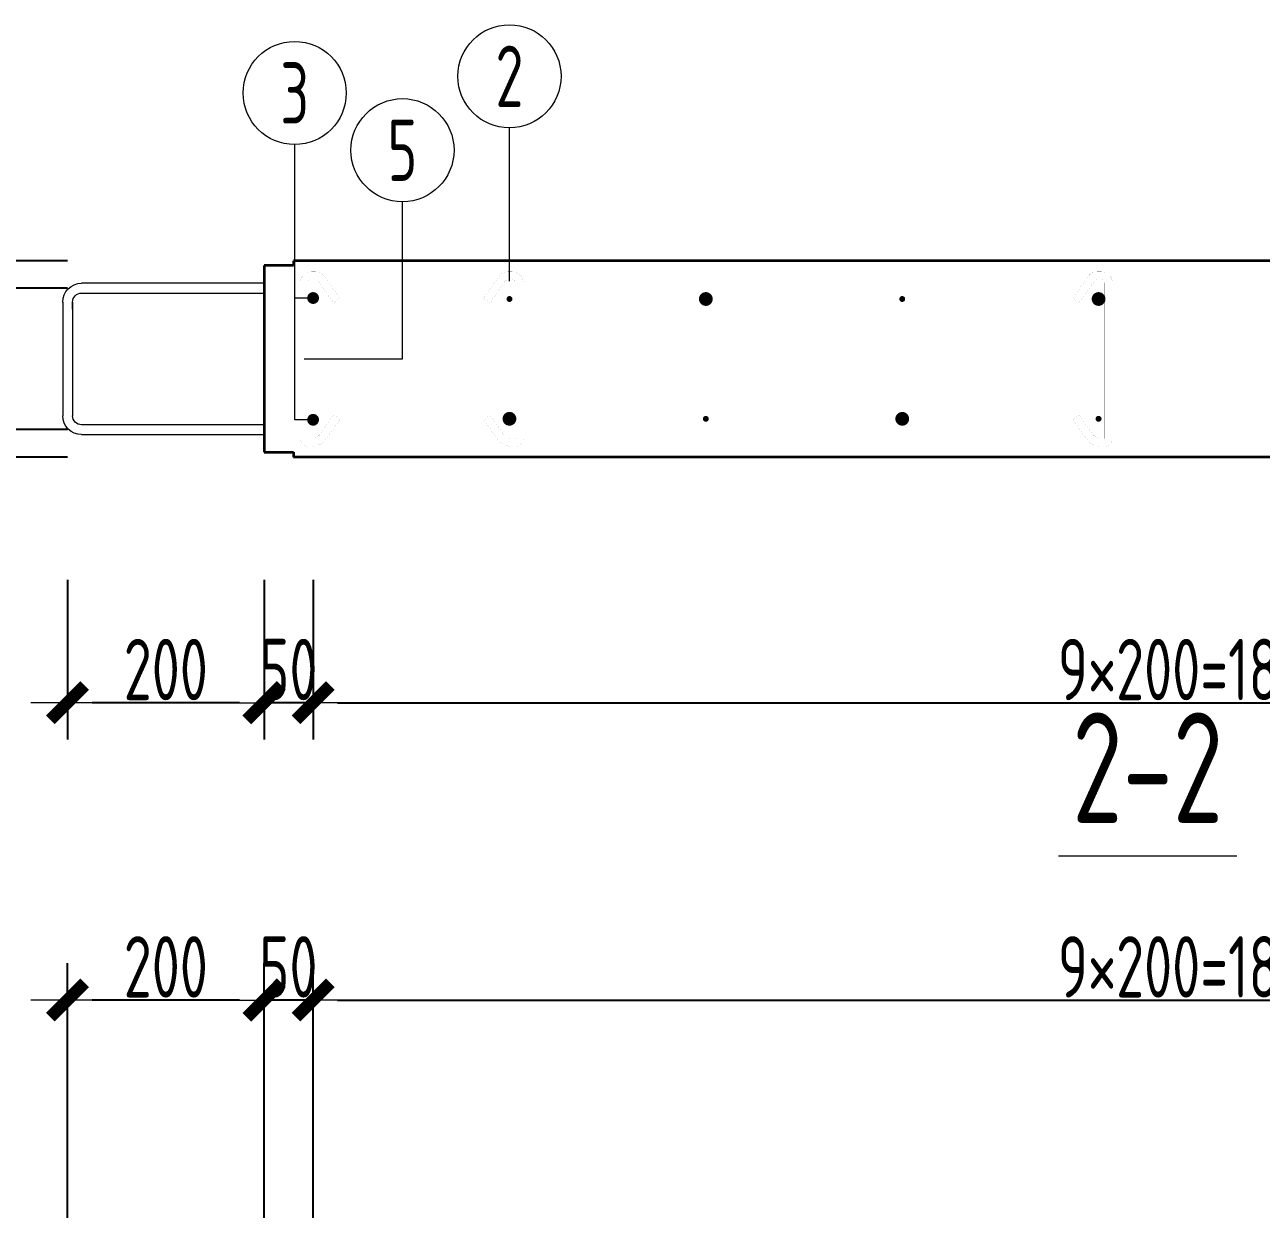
# Model space of a CAD drawing. Extents: x -85320 to 1679916, y -1321939 to 627.
# Drawn here: x 1211594 to 1216631, y -1155770 to -1150848 of the extents above; entities that cross this region are included whole.
import ezdxf
from ezdxf.enums import TextEntityAlignment as Align

# ---------------------------------------------------------------- set-up
doc = ezdxf.new("R2010")
doc.units = 0
doc.header["$LTSCALE"] = 1000
for name, color, linetype, lineweight in [('直线', 7, 'Continuous', 18), ('预制墙图名', 7, 'Continuous', 18), ('预制墙墙身水平筋', 130, 'Continuous', 18), ('预制墙墙身纵向受力筋', 1, 'Continuous', 18), ('预制墙墙身纵向非受力筋', 94, 'Continuous', 18), ('预制墙墙身附加筋', 94, 'Continuous', 18), ('预制墙拉筋', 130, 'Continuous', 18), ('预制墙详图标注', 3, 'Continuous', 18), ('预制墙详图轮廓', 3, 'Continuous', 35)]:
    doc.layers.add(name, color=color, linetype=linetype, lineweight=lineweight)
doc.styles.add('样式 1', font='yjkeng.shx', dxfattribs={"width": 0.7, "bigfont": 'yjkchn.shx'})
doc.styles.add('样式 2', font='yjkeng.shx', dxfattribs={"width": 0.7, "bigfont": 'yjkchn.shx'})
doc.dimstyles.new('盈建科结构', dxfattribs={"dimscale": 100, "dimtxt": 2.5, "dimasz": 1, "dimexe": 1.5, "dimexo": 0.625, "dimgap": 0.1, "dimtad": 1, "dimdec": 0, "dimrnd": 1, "dimzin": 0, "dimdsep": 46, "dimtxsty": '样式 1', "dimblk": '_yjkbk', "dimblk1": 'ARCHTICK', "dimblk2": 'ARCHTICK', "dimcen": 0.09, "dimadec": 0, "dimazin": 0, "dimtfac": 1, "dimtdec": 4, "dimtix": 1, "dimtmove": 2, "dimatfit": 3, "dimfxl": 1, "dimtolj": 1, "dimtzin": 0, "dimarcsym": 0})

# ---------------------------------------------------------------- blocks, each defined once
blk = doc.blocks.new('_yjkbk')
blk.add_line((-1, 0), (1.5, 0))
blk.add_lwpolyline([(-0.7, -0.7, 0.5, 0.5, 0), (0.7, 0.7, 0.5, 0.5, 0)], format="xyseb")
blk = doc.blocks.new('*D4644')
at = {"layer": 'Defpoints', "color": 0, "transparency": 16777216}
for p in [(1219968.7, -1154820.4), (1212768.7, -1155770.4), (1219968.7, -1155770.4)]:
    blk.add_point(p, dxfattribs=at)
at = {"layer": '预制墙详图标注', "color": 0, "lineweight": -2, "transparency": 16777216}
for p, q in [((1212768.7, -1155707.9), (1212768.7, -1154670.4)), ((1219968.7, -1155707.9), (1219968.7, -1154670.4)), ((1212868.7, -1154820.4), (1219868.7, -1154820.4))]:
    blk.add_line(p, q, dxfattribs=at)
at = {"layer": '预制墙详图标注', "color": 0, "lineweight": -2, "transparency": 16777216, "xscale": 100, "yscale": 100, "zscale": 100, "rotation": 180}
blk.add_blockref('_yjkbk', (1212768.7, -1154820.4), dxfattribs=at)
at = {"layer": '预制墙详图标注', "color": 0, "lineweight": -2, "transparency": 16777216, "xscale": 100, "yscale": 100, "zscale": 100}
blk.add_blockref('_yjkbk', (1219968.7, -1154820.4), dxfattribs=at)
at = {"layer": '预制墙详图标注', "color": 0, "transparency": 16777216, "insert": (1216368.7, -1154810.4), "char_height": 250, "attachment_point": 8, "style": '样式 1'}
blk.add_mtext('\\A1;9×200=1800', dxfattribs=at)
blk = doc.blocks.new('_ArchTick')
at = {"color": 0, "linetype": 'ByBlock', "const_width": 0.4}
blk.add_lwpolyline([(-0.5, -0.5), (0.5, 0.5)], dxfattribs=at)
blk = doc.blocks.new('*D4645')
at = {"layer": 'Defpoints', "color": 0, "transparency": 16777216}
for p in [(1212568.7, -1154820.4), (1212568.7, -1155770.4), (1212768.7, -1155770.4)]:
    blk.add_point(p, dxfattribs=at)
at = {"layer": '预制墙详图标注', "color": 0, "lineweight": -2, "transparency": 16777216}
for p, q in [((1212568.7, -1155707.9), (1212568.7, -1154670.4)), ((1212768.7, -1155707.9), (1212768.7, -1154670.4)), ((1212468.7, -1154820.4), (1212368.7, -1154820.4)), ((1212768.7, -1154820.4), (1212568.7, -1154820.4)), ((1212868.7, -1154820.4), (1212968.7, -1154820.4))]:
    blk.add_line(p, q, dxfattribs=at)
at = {"layer": '预制墙详图标注', "color": 0, "lineweight": -2, "transparency": 16777216, "xscale": 100, "yscale": 100, "zscale": 100}
blk.add_blockref('_yjkbk', (1212568.7, -1154820.4), dxfattribs=at)
at = {"layer": '预制墙详图标注', "color": 0, "lineweight": -2, "transparency": 16777216, "xscale": 100, "yscale": 100, "zscale": 100, "rotation": 180}
blk.add_blockref('_yjkbk', (1212768.7, -1154820.4), dxfattribs=at)
at = {"layer": '预制墙详图标注', "color": 0, "transparency": 16777216, "insert": (1212668.7, -1154810.4), "char_height": 250, "attachment_point": 8, "style": '样式 1'}
blk.add_mtext('\\A1;50', dxfattribs=at)
blk = doc.blocks.new('*D4646')
at = {"layer": 'Defpoints', "color": 0, "transparency": 16777216}
for p in [(1211768.7, -1154820.4), (1211768.7, -1155770.4), (1212568.7, -1155770.4)]:
    blk.add_point(p, dxfattribs=at)
at = {"layer": '预制墙详图标注', "color": 0, "lineweight": -2, "transparency": 16777216}
for p, q in [((1211768.7, -1155707.9), (1211768.7, -1154670.4)), ((1212568.7, -1155707.9), (1212568.7, -1154670.4)), ((1212468.7, -1154820.4), (1211868.7, -1154820.4))]:
    blk.add_line(p, q, dxfattribs=at)
at = {"layer": '预制墙详图标注', "color": 0, "lineweight": -2, "transparency": 16777216, "xscale": 100, "yscale": 100, "zscale": 100, "rotation": 180}
blk.add_blockref('_yjkbk', (1211768.7, -1154820.4), dxfattribs=at)
at = {"layer": '预制墙详图标注', "color": 0, "lineweight": -2, "transparency": 16777216, "xscale": 100, "yscale": 100, "zscale": 100}
blk.add_blockref('_yjkbk', (1212568.7, -1154820.4), dxfattribs=at)
at = {"layer": '预制墙详图标注', "color": 0, "transparency": 16777216, "insert": (1212168.7, -1154810.4), "char_height": 250, "attachment_point": 8, "style": '样式 1'}
blk.add_mtext('\\A1;200', dxfattribs=at)
blk = doc.blocks.new('*D4657')
at = {"layer": 'Defpoints', "color": 0, "transparency": 16777216}
for p in [(1212768.7, -1153109.4), (1219968.7, -1153109.4), (1219968.7, -1153609.4)]:
    blk.add_point(p, dxfattribs=at)
at = {"layer": '预制墙详图标注', "color": 0, "lineweight": -2, "transparency": 16777216}
for p, q in [((1212768.7, -1153171.9), (1212768.7, -1153759.4)), ((1219968.7, -1153171.9), (1219968.7, -1153759.4)), ((1212868.7, -1153609.4), (1219868.7, -1153609.4))]:
    blk.add_line(p, q, dxfattribs=at)
at = {"layer": '预制墙详图标注', "color": 0, "lineweight": -2, "transparency": 16777216, "xscale": 100, "yscale": 100, "zscale": 100, "rotation": 180}
blk.add_blockref('_yjkbk', (1212768.7, -1153609.4), dxfattribs=at)
at = {"layer": '预制墙详图标注', "color": 0, "lineweight": -2, "transparency": 16777216, "xscale": 100, "yscale": 100, "zscale": 100}
blk.add_blockref('_yjkbk', (1219968.7, -1153609.4), dxfattribs=at)
at = {"layer": '预制墙详图标注', "color": 0, "transparency": 16777216, "insert": (1216368.7, -1153599.4), "char_height": 250, "attachment_point": 8, "style": '样式 1'}
blk.add_mtext('\\A1;9×200=1800', dxfattribs=at)
blk = doc.blocks.new('*D4658')
at = {"layer": 'Defpoints', "color": 0, "transparency": 16777216}
for p in [(1212568.7, -1153109.4), (1212768.7, -1153109.4), (1212568.7, -1153609.4)]:
    blk.add_point(p, dxfattribs=at)
at = {"layer": '预制墙详图标注', "color": 0, "lineweight": -2, "transparency": 16777216}
for p, q in [((1212568.7, -1153109.4), (1212568.7, -1153759.4)), ((1212768.7, -1153109.4), (1212768.7, -1153759.4)), ((1212468.7, -1153609.4), (1212368.7, -1153609.4)), ((1212768.7, -1153609.4), (1212568.7, -1153609.4)), ((1212868.7, -1153609.4), (1212968.7, -1153609.4))]:
    blk.add_line(p, q, dxfattribs=at)
at = {"layer": '预制墙详图标注', "color": 0, "lineweight": -2, "transparency": 16777216, "xscale": 100, "yscale": 100, "zscale": 100}
blk.add_blockref('_yjkbk', (1212568.7, -1153609.4), dxfattribs=at)
at = {"layer": '预制墙详图标注', "color": 0, "lineweight": -2, "transparency": 16777216, "xscale": 100, "yscale": 100, "zscale": 100, "rotation": 180}
blk.add_blockref('_yjkbk', (1212768.7, -1153609.4), dxfattribs=at)
at = {"layer": '预制墙详图标注', "color": 0, "transparency": 16777216, "insert": (1212668.7, -1153599.4), "char_height": 250, "attachment_point": 8, "style": '样式 1'}
blk.add_mtext('\\A1;50', dxfattribs=at)
blk = doc.blocks.new('*D4659')
at = {"layer": 'Defpoints', "color": 0, "transparency": 16777216}
for p in [(1211768.7, -1153109.4), (1212568.7, -1153109.4), (1211768.7, -1153609.4)]:
    blk.add_point(p, dxfattribs=at)
at = {"layer": '预制墙详图标注', "color": 0, "lineweight": -2, "transparency": 16777216}
for p, q in [((1211768.7, -1153109.4), (1211768.7, -1153759.4)), ((1212568.7, -1153109.4), (1212568.7, -1153759.4)), ((1212468.7, -1153609.4), (1211868.7, -1153609.4))]:
    blk.add_line(p, q, dxfattribs=at)
at = {"layer": '预制墙详图标注', "color": 0, "lineweight": -2, "transparency": 16777216, "xscale": 100, "yscale": 100, "zscale": 100, "rotation": 180}
blk.add_blockref('_yjkbk', (1211768.7, -1153609.4), dxfattribs=at)
at = {"layer": '预制墙详图标注', "color": 0, "lineweight": -2, "transparency": 16777216, "xscale": 100, "yscale": 100, "zscale": 100}
blk.add_blockref('_yjkbk', (1212568.7, -1153609.4), dxfattribs=at)
at = {"layer": '预制墙详图标注', "color": 0, "transparency": 16777216, "insert": (1212168.7, -1153599.4), "char_height": 250, "attachment_point": 8, "style": '样式 1'}
blk.add_mtext('\\A1;200', dxfattribs=at)
blk = doc.blocks.new('*D4684')
at = {"layer": 'Defpoints', "color": 0, "transparency": 16777216}
for p in [(1211268.7, -1152497.4), (1211768.7, -1152497.4), (1211768.7, -1152609.4)]:
    blk.add_point(p, dxfattribs=at)
at = {"layer": '预制墙详图标注', "color": 0, "lineweight": -2, "transparency": 16777216}
for p, q in [((1211268.7, -1152397.4), (1211268.7, -1152297.4)), ((1211768.7, -1152497.4), (1211118.7, -1152497.4)), ((1211268.7, -1152609.4), (1211268.7, -1152497.4)), ((1211768.7, -1152609.4), (1211118.7, -1152609.4)), ((1211268.7, -1152709.4), (1211268.7, -1152809.4))]:
    blk.add_line(p, q, dxfattribs=at)
at = {"layer": '预制墙详图标注', "color": 0, "lineweight": -2, "transparency": 16777216, "xscale": 100, "yscale": 100, "zscale": 100}
for p, rotation in [((1211268.7, -1152497.4), 270), ((1211268.7, -1152609.4), 90)]:
    blk.add_blockref('_yjkbk', p, dxfattribs=dict(at, rotation=rotation))
at = {"layer": '预制墙详图标注', "color": 0, "transparency": 16777216, "insert": (1211524.6, -1152801.8), "char_height": 250, "attachment_point": 8, "rotation": 90, "style": '样式 1'}
blk.add_mtext('\\A1;44', dxfattribs=at)
blk = doc.blocks.new('*D4685')
at = {"layer": 'Defpoints', "color": 0, "transparency": 16777216}
for p in [(1211268.7, -1151921.4), (1211768.7, -1151921.4), (1211768.7, -1152497.4)]:
    blk.add_point(p, dxfattribs=at)
at = {"layer": '预制墙详图标注', "color": 0, "lineweight": -2, "transparency": 16777216}
for p, q in [((1211768.7, -1151921.4), (1211118.7, -1151921.4)), ((1211268.7, -1152397.4), (1211268.7, -1152021.4)), ((1211768.7, -1152497.4), (1211118.7, -1152497.4))]:
    blk.add_line(p, q, dxfattribs=at)
at = {"layer": '预制墙详图标注', "color": 0, "lineweight": -2, "transparency": 16777216, "xscale": 100, "yscale": 100, "zscale": 100}
for p, rotation in [((1211268.7, -1151921.4), 90), ((1211268.7, -1152497.4), 270)]:
    blk.add_blockref('_yjkbk', p, dxfattribs=dict(at, rotation=rotation))
at = {"layer": '预制墙详图标注', "color": 0, "transparency": 16777216, "insert": (1211258.7, -1152209.4), "char_height": 250, "attachment_point": 8, "rotation": 90, "style": '样式 1'}
blk.add_mtext('\\A1;112', dxfattribs=at)
blk = doc.blocks.new('*D4686')
at = {"layer": 'Defpoints', "color": 0, "transparency": 16777216}
for p in [(1211268.7, -1151809.4), (1211768.7, -1151809.4), (1211768.7, -1151921.4)]:
    blk.add_point(p, dxfattribs=at)
at = {"layer": '预制墙详图标注', "color": 0, "lineweight": -2, "transparency": 16777216}
for p, q in [((1211268.7, -1151709.4), (1211268.7, -1151609.4)), ((1211768.7, -1151809.4), (1211118.7, -1151809.4)), ((1211268.7, -1151921.4), (1211268.7, -1151809.4)), ((1211768.7, -1151921.4), (1211118.7, -1151921.4)), ((1211268.7, -1152021.4), (1211268.7, -1152121.4))]:
    blk.add_line(p, q, dxfattribs=at)
at = {"layer": '预制墙详图标注', "color": 0, "lineweight": -2, "transparency": 16777216, "xscale": 100, "yscale": 100, "zscale": 100}
for p, rotation in [((1211268.7, -1151809.4), 270), ((1211268.7, -1151921.4), 90)]:
    blk.add_blockref('_yjkbk', p, dxfattribs=dict(at, rotation=rotation))
at = {"layer": '预制墙详图标注', "color": 0, "transparency": 16777216, "insert": (1211528.7, -1151630.3), "char_height": 250, "attachment_point": 8, "rotation": 90, "style": '样式 1'}
blk.add_mtext('\\A1;44', dxfattribs=at)
blk = doc.blocks.new('闭口右')
at = {"layer": '预制墙墙身水平筋', "lineweight": 18}
for p, q in [((1039314.4, -832442.8), (1040057.8, -832442.8)), ((1039314.4, -832442.8), (1040057.8, -832442.8)), ((1039314.4, -832442.8), (1040057.8, -832442.8)), ((1039314.4, -832442.8), (1040057.8, -832442.8)), ((1039314.4, -832442.8), (1040057.8, -832442.8)), ((1039314.4, -832442.8), (1040057.8, -832442.8)), ((1039314.4, -832442.8), (1040057.8, -832442.8)), ((1039314.4, -832442.8), (1040057.8, -832442.8)), ((1039314.4, -832442.8), (1040057.8, -832442.8)), ((1039314.4, -832442.8), (1040057.8, -832442.8)), ((1039314.4, -832442.8), (1040057.8, -832442.8)), ((1039314.4, -832442.8), (1040057.8, -832442.8)), ((1039314.4, -832442.8), (1040057.8, -832442.8)), ((1039314.4, -832442.8), (1040057.8, -832442.8)), ((1039314.4, -832442.8), (1040057.8, -832442.8)), ((1040057.8, -832482.8), (1039314.4, -832482.8)), ((1040057.8, -832482.8), (1039314.4, -832482.8)), ((1040057.8, -832482.8), (1039314.4, -832482.8)), ((1040057.8, -832482.8), (1039314.4, -832482.8)), ((1040057.8, -832482.8), (1039314.4, -832482.8)), ((1040057.8, -832482.8), (1039314.4, -832482.8)), ((1040057.8, -832482.8), (1039314.4, -832482.8)), ((1040057.8, -832482.8), (1039314.4, -832482.8)), ((1040057.8, -832482.8), (1039314.4, -832482.8)), ((1040057.8, -832482.8), (1039314.4, -832482.8)), ((1040057.8, -832482.8), (1039314.4, -832482.8)), ((1040057.8, -832482.8), (1039314.4, -832482.8)), ((1040057.8, -832482.8), (1039314.4, -832482.8)), ((1040057.8, -832482.8), (1039314.4, -832482.8)), ((1040057.8, -832482.8), (1039314.4, -832482.8)), ((1040094.4, -832547.7), (1040094.4, -832519.4)), ((1040094.4, -832547.7), (1040094.4, -832519.4)), ((1040094.4, -832547.7), (1040094.4, -832519.4)), ((1040094.4, -832547.7), (1040094.4, -832519.4)), ((1040094.4, -832547.7), (1040094.4, -832519.4)), ((1040094.4, -832547.7), (1040094.4, -832519.4)), ((1040094.4, -832547.7), (1040094.4, -832519.4)), ((1040094.4, -832547.7), (1040094.4, -832519.4)), ((1040094.4, -832547.7), (1040094.4, -832519.4)), ((1040094.4, -832547.7), (1040094.4, -832519.4)), ((1040094.4, -832547.7), (1040094.4, -832519.4)), ((1040094.4, -832547.7), (1040094.4, -832519.4)), ((1040094.4, -832547.7), (1040094.4, -832519.4)), ((1040094.4, -832547.7), (1040094.4, -832519.4)), ((1040094.4, -832547.7), (1040094.4, -832519.4)), ((1040134.4, -832519.4), (1040134.4, -832547.7)), ((1040134.4, -832519.4), (1040134.4, -832547.7)), ((1040134.4, -832519.4), (1040134.4, -832547.7)), ((1040134.4, -832519.4), (1040134.4, -832547.7)), ((1040134.4, -832519.4), (1040134.4, -832547.7)), ((1040134.4, -832519.4), (1040134.4, -832547.7)), ((1040134.4, -832519.4), (1040134.4, -832547.7)), ((1040134.4, -832519.4), (1040134.4, -832547.7)), ((1040134.4, -832519.4), (1040134.4, -832547.7)), ((1040134.4, -832519.4), (1040134.4, -832547.7)), ((1040134.4, -832519.4), (1040134.4, -832547.7)), ((1040134.4, -832519.4), (1040134.4, -832547.7)), ((1040134.4, -832519.4), (1040134.4, -832547.7)), ((1040134.4, -832519.4), (1040134.4, -832547.7)), ((1040134.4, -832519.4), (1040134.4, -832547.7)), ((1039314.4, -833018.8), (1040057.8, -833018.8)), ((1039314.4, -833018.8), (1040057.8, -833018.8)), ((1039314.4, -833018.8), (1040057.8, -833018.8)), ((1039314.4, -833018.8), (1040057.8, -833018.8)), ((1039314.4, -833018.8), (1040057.8, -833018.8)), ((1039314.4, -833018.8), (1040057.8, -833018.8)), ((1039314.4, -833018.8), (1040057.8, -833018.8)), ((1039314.4, -833018.8), (1040057.8, -833018.8)), ((1039314.4, -833018.8), (1040057.8, -833018.8)), ((1039314.4, -833018.8), (1040057.8, -833018.8)), ((1039314.4, -833018.8), (1040057.8, -833018.8)), ((1039314.4, -833018.8), (1040057.8, -833018.8)), ((1039314.4, -833018.8), (1040057.8, -833018.8)), ((1039314.4, -833018.8), (1040057.8, -833018.8)), ((1039314.4, -833018.8), (1040057.8, -833018.8)), ((1040057.8, -833058.8), (1039314.4, -833058.8))]:
    blk.add_line(p, q, dxfattribs=at)
at = {"layer": '预制墙墙身水平筋', "color": 4}
for p, q in [((1040094.4, -832519.4), (1040094.4, -832982.3)), ((1040134.4, -832519.4), (1040134.4, -832982.3))]:
    blk.add_line(p, q, dxfattribs=at)
at = {"layer": '预制墙墙身水平筋', "lineweight": 18}
for centre, radius, start, end in [((1040057.8, -832519.4), 76.6, 360, 90), ((1040057.8, -832519.4), 76.6, 360, 90), ((1040057.8, -832519.4), 76.6, 360, 90), ((1040057.8, -832519.4), 76.6, 360, 90), ((1040057.8, -832519.4), 76.6, 360, 90), ((1040057.8, -832519.4), 76.6, 360, 90), ((1040057.8, -832519.4), 76.6, 360, 90), ((1040057.8, -832519.4), 76.6, 360, 90), ((1040057.8, -832519.4), 76.6, 360, 90), ((1040057.8, -832519.4), 76.6, 360, 90), ((1040057.8, -832519.4), 76.6, 360, 90), ((1040057.8, -832519.4), 76.6, 360, 90), ((1040057.8, -832519.4), 76.6, 360, 90), ((1040057.8, -832519.4), 76.6, 360, 90), ((1040057.8, -832519.4), 36.6, 360, 90), ((1040057.8, -832519.4), 36.6, 360, 90), ((1040057.8, -832519.4), 36.6, 360, 90), ((1040057.8, -832519.4), 36.6, 360, 90), ((1040057.8, -832519.4), 36.6, 360, 90), ((1040057.8, -832519.4), 36.6, 360, 90), ((1040057.8, -832519.4), 36.6, 360, 90), ((1040057.8, -832519.4), 36.6, 360, 90), ((1040057.8, -832519.4), 36.6, 360, 90), ((1040057.8, -832519.4), 36.6, 360, 90), ((1040057.8, -832519.4), 36.6, 360, 90), ((1040057.8, -832519.4), 36.6, 360, 90), ((1040057.8, -832519.4), 36.6, 360, 90), ((1040057.8, -832519.4), 36.6, 360, 90), ((1040057.8, -832982.3), 36.6, 270, 0), ((1040057.8, -832982.3), 76.6, 270, 0), ((1040057.8, -832982.3), 36.6, 270, 0), ((1040057.8, -832982.3), 76.6, 270, 0), ((1040057.8, -832982.3), 36.6, 270, 0), ((1040057.8, -832982.3), 76.6, 270, 0), ((1040057.8, -832982.3), 36.6, 270, 0), ((1040057.8, -832982.3), 76.6, 270, 0), ((1040057.8, -832982.3), 36.6, 270, 0), ((1040057.8, -832982.3), 76.6, 270, 0), ((1040057.8, -832982.3), 36.6, 270, 0), ((1040057.8, -832982.3), 76.6, 270, 0), ((1040057.8, -832982.3), 36.6, 270, 0), ((1040057.8, -832982.3), 76.6, 270, 0), ((1040057.8, -832982.3), 36.6, 270, 0), ((1040057.8, -832982.3), 76.6, 270, 0), ((1040057.8, -832982.3), 36.6, 270, 0), ((1040057.8, -832982.3), 76.6, 270, 0), ((1040057.8, -832982.3), 36.6, 270, 0), ((1040057.8, -832982.3), 76.6, 270, 0), ((1040057.8, -832982.3), 36.6, 270, 0), ((1040057.8, -832982.3), 76.6, 270, 0), ((1040057.8, -832982.3), 36.6, 270, 0), ((1040057.8, -832982.3), 76.6, 270, 0), ((1040057.8, -832982.3), 36.6, 270, 0), ((1040057.8, -832982.3), 76.6, 270, 0), ((1040057.8, -832982.3), 36.6, 270, 0), ((1040057.8, -832982.3), 76.6, 270, 0)]:
    blk.add_arc(centre, radius, start, end, dxfattribs=at)

msp = doc.modelspace()

# ---------------------------------------------------------------- linework, layer by layer
at = {"layer": '直线', "lineweight": 18}
msp.add_line((1212768.733, -1151961.355), (1212693.733, -1151961.355), dxfattribs=at)
for points in [[(1213568.733, -1151893.355), (1213568.733, -1151268.355)], [(1212768.733, -1152457.355), (1212693.733, -1152457.355), (1212693.733, -1151336.355)], [(1212732.733, -1152209.355), (1213132.733, -1152209.355), (1213132.733, -1151569.355)]]:
    msp.add_lwpolyline(points, dxfattribs=at)
for centre in [(1213568.733, -1151058.355), (1212693.733, -1151126.355), (1213132.733, -1151359.355)]:
    msp.add_circle(centre, 210, dxfattribs=at)
at = {"layer": '预制墙图名', "lineweight": 18}
msp.add_line((1216532.195, -1154234.355), (1215805.272, -1154234.355), dxfattribs=at)
at = {"layer": '预制墙墙身水平筋', "lineweight": 18, "const_width": 0.18}
for points in [[(1220568.733, -1151901.355), (1212568.733, -1151901.355)], [(1220568.733, -1151901.355), (1212568.733, -1151901.355)], [(1220568.733, -1151901.355), (1212568.733, -1151901.355)], [(1220568.733, -1151901.355), (1212568.733, -1151901.355)], [(1220568.733, -1151901.355), (1212568.733, -1151901.355)], [(1220568.733, -1151901.355), (1212568.733, -1151901.355)], [(1220568.733, -1151901.355), (1212568.733, -1151901.355)], [(1220568.733, -1151901.355), (1212568.733, -1151901.355)], [(1220568.733, -1151901.355), (1212568.733, -1151901.355)], [(1220568.733, -1151901.355), (1212568.733, -1151901.355)], [(1220568.733, -1151901.355), (1212568.733, -1151901.355)], [(1220568.733, -1151901.355), (1212568.733, -1151901.355)], [(1220568.733, -1151901.355), (1212568.733, -1151901.355)], [(1220568.733, -1151901.355), (1212568.733, -1151901.355)], [(1220568.733, -1151901.355), (1212568.733, -1151901.355)], [(1212568.733, -1151941.355), (1220568.733, -1151941.355)], [(1212568.733, -1151941.355), (1220568.733, -1151941.355)], [(1212568.733, -1151941.355), (1220568.733, -1151941.355)], [(1212568.733, -1151941.355), (1220568.733, -1151941.355)], [(1212568.733, -1151941.355), (1220568.733, -1151941.355)], [(1212568.733, -1151941.355), (1220568.733, -1151941.355)], [(1212568.733, -1151941.355), (1220568.733, -1151941.355)], [(1212568.733, -1151941.355), (1220568.733, -1151941.355)], [(1212568.733, -1151941.355), (1220568.733, -1151941.355)], [(1212568.733, -1151941.355), (1220568.733, -1151941.355)], [(1212568.733, -1151941.355), (1220568.733, -1151941.355)], [(1212568.733, -1151941.355), (1220568.733, -1151941.355)], [(1212568.733, -1151941.355), (1220568.733, -1151941.355)], [(1212568.733, -1151941.355), (1220568.733, -1151941.355)], [(1212568.733, -1151941.355), (1220568.733, -1151941.355)], [(1220568.733, -1152477.355), (1212568.733, -1152477.355)], [(1220568.733, -1152477.355), (1212568.733, -1152477.355)], [(1220568.733, -1152477.355), (1212568.733, -1152477.355)], [(1220568.733, -1152477.355), (1212568.733, -1152477.355)], [(1220568.733, -1152477.355), (1212568.733, -1152477.355)], [(1220568.733, -1152477.355), (1212568.733, -1152477.355)], [(1220568.733, -1152477.355), (1212568.733, -1152477.355)], [(1220568.733, -1152477.355), (1212568.733, -1152477.355)], [(1220568.733, -1152477.355), (1212568.733, -1152477.355)], [(1220568.733, -1152477.355), (1212568.733, -1152477.355)], [(1220568.733, -1152477.355), (1212568.733, -1152477.355)], [(1220568.733, -1152477.355), (1212568.733, -1152477.355)], [(1220568.733, -1152477.355), (1212568.733, -1152477.355)], [(1220568.733, -1152477.355), (1212568.733, -1152477.355)], [(1220568.733, -1152477.355), (1212568.733, -1152477.355)], [(1212568.733, -1152517.355), (1220568.733, -1152517.355)], [(1212568.733, -1152517.355), (1220568.733, -1152517.355)], [(1212568.733, -1152517.355), (1220568.733, -1152517.355)], [(1212568.733, -1152517.355), (1220568.733, -1152517.355)], [(1212568.733, -1152517.355), (1220568.733, -1152517.355)], [(1212568.733, -1152517.355), (1220568.733, -1152517.355)], [(1212568.733, -1152517.355), (1220568.733, -1152517.355)], [(1212568.733, -1152517.355), (1220568.733, -1152517.355)], [(1212568.733, -1152517.355), (1220568.733, -1152517.355)], [(1212568.733, -1152517.355), (1220568.733, -1152517.355)], [(1212568.733, -1152517.355), (1220568.733, -1152517.355)], [(1212568.733, -1152517.355), (1220568.733, -1152517.355)], [(1212568.733, -1152517.355), (1220568.733, -1152517.355)], [(1212568.733, -1152517.355), (1220568.733, -1152517.355)], [(1212568.733, -1152517.355), (1220568.733, -1152517.355)]]:
    msp.add_lwpolyline(points, dxfattribs=at)
at = {"layer": '预制墙墙身纵向受力筋', "lineweight": 18, "const_width": 28}
for points in [[(1214354.733, -1151965.355, -1), (1214382.733, -1151965.355, -1)], [(1215954.733, -1151965.355, -1), (1215982.733, -1151965.355, -1)], [(1213554.733, -1152453.355, -1), (1213582.733, -1152453.355, -1)], [(1215154.733, -1152453.355, -1), (1215182.733, -1152453.355, -1)]]:
    msp.add_lwpolyline(points, format="xyb", close=True, dxfattribs=at)
at = {"layer": '预制墙墙身纵向非受力筋', "lineweight": 18, "const_width": 12}
for points in [[(1213562.733, -1151965.355, -1), (1213574.733, -1151965.355, -1)], [(1215162.733, -1151965.355, -1), (1215174.733, -1151965.355, -1)], [(1214362.733, -1152453.355, -1), (1214374.733, -1152453.355, -1)], [(1215962.733, -1152453.355, -1), (1215974.733, -1152453.355, -1)]]:
    msp.add_lwpolyline(points, format="xyb", close=True, dxfattribs=at)
at = {"layer": '预制墙墙身附加筋', "lineweight": 18, "const_width": 24}
for points in [[(1212756.733, -1151961.355, -1), (1212780.733, -1151961.355, -1)], [(1212756.733, -1152457.355, -1), (1212780.733, -1152457.355, -1)]]:
    msp.add_lwpolyline(points, format="xyb", close=True, dxfattribs=at)
at = {"layer": '预制墙拉筋', "lineweight": 18, "const_width": 0.18}
for points in [[(1212852.103, -1152437.713), (1212796.99, -1152515.625, -0.24342753), (1212762.731, -1152533.355), (1212747.732, -1152533.355), (1212747.732, -1152535.357, -0.41421357), (1212746.731, -1152534.356), (1212748.733, -1152534.356), (1212748.733, -1151899.352, -0.41421357), (1212762.731, -1151885.355), (1212777.73, -1151885.355, -0.24342753), (1212788.328, -1151890.84), (1212852.103, -1151980.996), (1212878.228, -1151962.516), (1212814.453, -1151872.36, 0.24342753), (1212777.73, -1151853.355), (1212762.731, -1151853.355, 0.41421357), (1212716.733, -1151899.352), (1212716.733, -1152534.356, 0.41421357), (1212747.732, -1152565.355), (1212762.731, -1152565.355, 0.24342753), (1212823.115, -1152534.105), (1212878.228, -1152456.193)], [(1212852.103, -1152437.713), (1212796.99, -1152515.625, -0.24342753), (1212762.731, -1152533.355), (1212747.732, -1152533.355), (1212747.732, -1152535.357, -0.41421357), (1212746.731, -1152534.356), (1212748.733, -1152534.356), (1212748.733, -1151899.352, -0.41421357), (1212762.731, -1151885.355), (1212777.73, -1151885.355, -0.24342753), (1212788.328, -1151890.84), (1212852.103, -1151980.996), (1212878.228, -1151962.516), (1212814.453, -1151872.36, 0.24342753), (1212777.73, -1151853.355), (1212762.731, -1151853.355, 0.41421357), (1212716.733, -1151899.352), (1212716.733, -1152534.356, 0.41421357), (1212747.732, -1152565.355), (1212762.731, -1152565.355, 0.24342753), (1212823.115, -1152534.105), (1212878.228, -1152456.193)], [(1212852.103, -1152437.713), (1212796.99, -1152515.625, -0.24342753), (1212762.731, -1152533.355), (1212747.732, -1152533.355), (1212747.732, -1152535.357, -0.41421357), (1212746.731, -1152534.356), (1212748.733, -1152534.356), (1212748.733, -1151899.352, -0.41421357), (1212762.731, -1151885.355), (1212777.73, -1151885.355, -0.24342753), (1212788.328, -1151890.84), (1212852.103, -1151980.996), (1212878.228, -1151962.516), (1212814.453, -1151872.36, 0.24342753), (1212777.73, -1151853.355), (1212762.731, -1151853.355, 0.41421357), (1212716.733, -1151899.352), (1212716.733, -1152534.356, 0.41421357), (1212747.732, -1152565.355), (1212762.731, -1152565.355, 0.24342753), (1212823.115, -1152534.105), (1212878.228, -1152456.193)], [(1212852.103, -1152437.713), (1212796.99, -1152515.625, -0.24342753), (1212762.731, -1152533.355), (1212747.732, -1152533.355), (1212747.732, -1152535.357, -0.41421357), (1212746.731, -1152534.356), (1212748.733, -1152534.356), (1212748.733, -1151899.352, -0.41421357), (1212762.731, -1151885.355), (1212777.73, -1151885.355, -0.24342753), (1212788.328, -1151890.84), (1212852.103, -1151980.996), (1212878.228, -1151962.516), (1212814.453, -1151872.36, 0.24342753), (1212777.73, -1151853.355), (1212762.731, -1151853.355, 0.41421357), (1212716.733, -1151899.352), (1212716.733, -1152534.356, 0.41421357), (1212747.732, -1152565.355), (1212762.731, -1152565.355, 0.24342753), (1212823.115, -1152534.105), (1212878.228, -1152456.193)], [(1212852.103, -1152437.713), (1212796.99, -1152515.625, -0.24342753), (1212762.731, -1152533.355), (1212747.732, -1152533.355), (1212747.732, -1152535.357, -0.41421357), (1212746.731, -1152534.356), (1212748.733, -1152534.356), (1212748.733, -1151899.352, -0.41421357), (1212762.731, -1151885.355), (1212777.73, -1151885.355, -0.24342753), (1212788.328, -1151890.84), (1212852.103, -1151980.996), (1212878.228, -1151962.516), (1212814.453, -1151872.36, 0.24342753), (1212777.73, -1151853.355), (1212762.731, -1151853.355, 0.41421357), (1212716.733, -1151899.352), (1212716.733, -1152534.356, 0.41421357), (1212747.732, -1152565.355), (1212762.731, -1152565.355, 0.24342753), (1212823.115, -1152534.105), (1212878.228, -1152456.193)], [(1212852.103, -1152437.713), (1212796.99, -1152515.625, -0.24342753), (1212762.731, -1152533.355), (1212747.732, -1152533.355), (1212747.732, -1152535.357, -0.41421357), (1212746.731, -1152534.356), (1212748.733, -1152534.356), (1212748.733, -1151899.352, -0.41421357), (1212762.731, -1151885.355), (1212777.73, -1151885.355, -0.24342753), (1212788.328, -1151890.84), (1212852.103, -1151980.996), (1212878.228, -1151962.516), (1212814.453, -1151872.36, 0.24342753), (1212777.73, -1151853.355), (1212762.731, -1151853.355, 0.41421357), (1212716.733, -1151899.352), (1212716.733, -1152534.356, 0.41421357), (1212747.732, -1152565.355), (1212762.731, -1152565.355, 0.24342753), (1212823.115, -1152534.105), (1212878.228, -1152456.193)], [(1212852.103, -1152437.713), (1212796.99, -1152515.625, -0.24342753), (1212762.731, -1152533.355), (1212747.732, -1152533.355), (1212747.732, -1152535.357, -0.41421357), (1212746.731, -1152534.356), (1212748.733, -1152534.356), (1212748.733, -1151899.352, -0.41421357), (1212762.731, -1151885.355), (1212777.73, -1151885.355, -0.24342753), (1212788.328, -1151890.84), (1212852.103, -1151980.996), (1212878.228, -1151962.516), (1212814.453, -1151872.36, 0.24342753), (1212777.73, -1151853.355), (1212762.731, -1151853.355, 0.41421357), (1212716.733, -1151899.352), (1212716.733, -1152534.356, 0.41421357), (1212747.732, -1152565.355), (1212762.731, -1152565.355, 0.24342753), (1212823.115, -1152534.105), (1212878.228, -1152456.193)], [(1212852.103, -1152437.713), (1212796.99, -1152515.625, -0.24342753), (1212762.731, -1152533.355), (1212747.732, -1152533.355), (1212747.732, -1152535.357, -0.41421357), (1212746.731, -1152534.356), (1212748.733, -1152534.356), (1212748.733, -1151899.352, -0.41421357), (1212762.731, -1151885.355), (1212777.73, -1151885.355, -0.24342753), (1212788.328, -1151890.84), (1212852.103, -1151980.996), (1212878.228, -1151962.516), (1212814.453, -1151872.36, 0.24342753), (1212777.73, -1151853.355), (1212762.731, -1151853.355, 0.41421357), (1212716.733, -1151899.352), (1212716.733, -1152534.356, 0.41421357), (1212747.732, -1152565.355), (1212762.731, -1152565.355, 0.24342753), (1212823.115, -1152534.105), (1212878.228, -1152456.193)], [(1212852.103, -1152437.713), (1212796.99, -1152515.625, -0.24342753), (1212762.731, -1152533.355), (1212747.732, -1152533.355), (1212747.732, -1152535.357, -0.41421357), (1212746.731, -1152534.356), (1212748.733, -1152534.356), (1212748.733, -1151899.352, -0.41421357), (1212762.731, -1151885.355), (1212777.73, -1151885.355, -0.24342753), (1212788.328, -1151890.84), (1212852.103, -1151980.996), (1212878.228, -1151962.516), (1212814.453, -1151872.36, 0.24342753), (1212777.73, -1151853.355), (1212762.731, -1151853.355, 0.41421357), (1212716.733, -1151899.352), (1212716.733, -1152534.356, 0.41421357), (1212747.732, -1152565.355), (1212762.731, -1152565.355, 0.24342753), (1212823.115, -1152534.105), (1212878.228, -1152456.193)], [(1212852.103, -1152437.713), (1212796.99, -1152515.625, -0.24342753), (1212762.731, -1152533.355), (1212747.732, -1152533.355), (1212747.732, -1152535.357, -0.41421357), (1212746.731, -1152534.356), (1212748.733, -1152534.356), (1212748.733, -1151899.352, -0.41421357), (1212762.731, -1151885.355), (1212777.73, -1151885.355, -0.24342753), (1212788.328, -1151890.84), (1212852.103, -1151980.996), (1212878.228, -1151962.516), (1212814.453, -1151872.36, 0.24342753), (1212777.73, -1151853.355), (1212762.731, -1151853.355, 0.41421357), (1212716.733, -1151899.352), (1212716.733, -1152534.356, 0.41421357), (1212747.732, -1152565.355), (1212762.731, -1152565.355, 0.24342753), (1212823.115, -1152534.105), (1212878.228, -1152456.193)], [(1212852.103, -1152437.713), (1212796.99, -1152515.625, -0.24342753), (1212762.731, -1152533.355), (1212747.732, -1152533.355), (1212747.732, -1152535.357, -0.41421357), (1212746.731, -1152534.356), (1212748.733, -1152534.356), (1212748.733, -1151899.352, -0.41421357), (1212762.731, -1151885.355), (1212777.73, -1151885.355, -0.24342753), (1212788.328, -1151890.84), (1212852.103, -1151980.996), (1212878.228, -1151962.516), (1212814.453, -1151872.36, 0.24342753), (1212777.73, -1151853.355), (1212762.731, -1151853.355, 0.41421357), (1212716.733, -1151899.352), (1212716.733, -1152534.356, 0.41421357), (1212747.732, -1152565.355), (1212762.731, -1152565.355, 0.24342753), (1212823.115, -1152534.105), (1212878.228, -1152456.193)], [(1212852.103, -1152437.713), (1212796.99, -1152515.625, -0.24342753), (1212762.731, -1152533.355), (1212747.732, -1152533.355), (1212747.732, -1152535.357, -0.41421357), (1212746.731, -1152534.356), (1212748.733, -1152534.356), (1212748.733, -1151899.352, -0.41421357), (1212762.731, -1151885.355), (1212777.73, -1151885.355, -0.24342753), (1212788.328, -1151890.84), (1212852.103, -1151980.996), (1212878.228, -1151962.516), (1212814.453, -1151872.36, 0.24342753), (1212777.73, -1151853.355), (1212762.731, -1151853.355, 0.41421357), (1212716.733, -1151899.352), (1212716.733, -1152534.356, 0.41421357), (1212747.732, -1152565.355), (1212762.731, -1152565.355, 0.24342753), (1212823.115, -1152534.105), (1212878.228, -1152456.193)], [(1212852.103, -1152437.713), (1212796.99, -1152515.625, -0.24342753), (1212762.731, -1152533.355), (1212747.732, -1152533.355), (1212747.732, -1152535.357, -0.41421357), (1212746.731, -1152534.356), (1212748.733, -1152534.356), (1212748.733, -1151899.352, -0.41421357), (1212762.731, -1151885.355), (1212777.73, -1151885.355, -0.24342753), (1212788.328, -1151890.84), (1212852.103, -1151980.996), (1212878.228, -1151962.516), (1212814.453, -1151872.36, 0.24342753), (1212777.73, -1151853.355), (1212762.731, -1151853.355, 0.41421357), (1212716.733, -1151899.352), (1212716.733, -1152534.356, 0.41421357), (1212747.732, -1152565.355), (1212762.731, -1152565.355, 0.24342753), (1212823.115, -1152534.105), (1212878.228, -1152456.193)], [(1212852.103, -1152437.713), (1212796.99, -1152515.625, -0.24342753), (1212762.731, -1152533.355), (1212747.732, -1152533.355), (1212747.732, -1152535.357, -0.41421357), (1212746.731, -1152534.356), (1212748.733, -1152534.356), (1212748.733, -1151899.352, -0.41421357), (1212762.731, -1151885.355), (1212777.73, -1151885.355, -0.24342753), (1212788.328, -1151890.84), (1212852.103, -1151980.996), (1212878.228, -1151962.516), (1212814.453, -1151872.36, 0.24342753), (1212777.73, -1151853.355), (1212762.731, -1151853.355, 0.41421357), (1212716.733, -1151899.352), (1212716.733, -1152534.356, 0.41421357), (1212747.732, -1152565.355), (1212762.731, -1152565.355, 0.24342753), (1212823.115, -1152534.105), (1212878.228, -1152456.193)], [(1212852.103, -1152437.713), (1212796.99, -1152515.625, -0.24342753), (1212762.731, -1152533.355), (1212747.732, -1152533.355), (1212747.732, -1152535.357, -0.41421357), (1212746.731, -1152534.356), (1212748.733, -1152534.356), (1212748.733, -1151899.352, -0.41421357), (1212762.731, -1151885.355), (1212777.73, -1151885.355, -0.24342753), (1212788.328, -1151890.84), (1212852.103, -1151980.996), (1212878.228, -1151962.516), (1212814.453, -1151872.36, 0.24342753), (1212777.73, -1151853.355), (1212762.731, -1151853.355, 0.41421357), (1212716.733, -1151899.352), (1212716.733, -1152534.356, 0.41421357), (1212747.732, -1152565.355), (1212762.731, -1152565.355, 0.24342753), (1212823.115, -1152534.105), (1212878.228, -1152456.193)], [(1213463.239, -1152456.193), (1213518.352, -1152534.105, 0.24342753), (1213578.736, -1152565.355), (1213593.735, -1152565.355, 0.41421357), (1213624.733, -1152534.356), (1213624.733, -1151899.352, 0.41421357), (1213578.736, -1151853.355), (1213563.737, -1151853.355, 0.24342753), (1213527.014, -1151872.36), (1213463.239, -1151962.516), (1213489.363, -1151980.996), (1213553.139, -1151890.84, -0.24342753), (1213563.737, -1151885.355), (1213578.736, -1151885.355, -0.41421357), (1213592.733, -1151899.352), (1213592.733, -1152534.356), (1213594.736, -1152534.356, -0.41421357), (1213593.735, -1152535.357), (1213593.735, -1152533.355), (1213578.736, -1152533.355, -0.24342753), (1213544.477, -1152515.625), (1213489.363, -1152437.713)], [(1213463.239, -1152456.193), (1213518.352, -1152534.105, 0.24342753), (1213578.736, -1152565.355), (1213593.735, -1152565.355, 0.41421357), (1213624.733, -1152534.356), (1213624.733, -1151899.352, 0.41421357), (1213578.736, -1151853.355), (1213563.737, -1151853.355, 0.24342753), (1213527.014, -1151872.36), (1213463.239, -1151962.516), (1213489.363, -1151980.996), (1213553.139, -1151890.84, -0.24342753), (1213563.737, -1151885.355), (1213578.736, -1151885.355, -0.41421357), (1213592.733, -1151899.352), (1213592.733, -1152534.356), (1213594.736, -1152534.356, -0.41421357), (1213593.735, -1152535.357), (1213593.735, -1152533.355), (1213578.736, -1152533.355, -0.24342753), (1213544.477, -1152515.625), (1213489.363, -1152437.713)], [(1213463.239, -1152456.193), (1213518.352, -1152534.105, 0.24342753), (1213578.736, -1152565.355), (1213593.735, -1152565.355, 0.41421357), (1213624.733, -1152534.356), (1213624.733, -1151899.352, 0.41421357), (1213578.736, -1151853.355), (1213563.737, -1151853.355, 0.24342753), (1213527.014, -1151872.36), (1213463.239, -1151962.516), (1213489.363, -1151980.996), (1213553.139, -1151890.84, -0.24342753), (1213563.737, -1151885.355), (1213578.736, -1151885.355, -0.41421357), (1213592.733, -1151899.352), (1213592.733, -1152534.356), (1213594.736, -1152534.356, -0.41421357), (1213593.735, -1152535.357), (1213593.735, -1152533.355), (1213578.736, -1152533.355, -0.24342753), (1213544.477, -1152515.625), (1213489.363, -1152437.713)], [(1213463.239, -1152456.193), (1213518.352, -1152534.105, 0.24342753), (1213578.736, -1152565.355), (1213593.735, -1152565.355, 0.41421357), (1213624.733, -1152534.356), (1213624.733, -1151899.352, 0.41421357), (1213578.736, -1151853.355), (1213563.737, -1151853.355, 0.24342753), (1213527.014, -1151872.36), (1213463.239, -1151962.516), (1213489.363, -1151980.996), (1213553.139, -1151890.84, -0.24342753), (1213563.737, -1151885.355), (1213578.736, -1151885.355, -0.41421357), (1213592.733, -1151899.352), (1213592.733, -1152534.356), (1213594.736, -1152534.356, -0.41421357), (1213593.735, -1152535.357), (1213593.735, -1152533.355), (1213578.736, -1152533.355, -0.24342753), (1213544.477, -1152515.625), (1213489.363, -1152437.713)], [(1213463.239, -1152456.193), (1213518.352, -1152534.105, 0.24342753), (1213578.736, -1152565.355), (1213593.735, -1152565.355, 0.41421357), (1213624.733, -1152534.356), (1213624.733, -1151899.352, 0.41421357), (1213578.736, -1151853.355), (1213563.737, -1151853.355, 0.24342753), (1213527.014, -1151872.36), (1213463.239, -1151962.516), (1213489.363, -1151980.996), (1213553.139, -1151890.84, -0.24342753), (1213563.737, -1151885.355), (1213578.736, -1151885.355, -0.41421357), (1213592.733, -1151899.352), (1213592.733, -1152534.356), (1213594.736, -1152534.356, -0.41421357), (1213593.735, -1152535.357), (1213593.735, -1152533.355), (1213578.736, -1152533.355, -0.24342753), (1213544.477, -1152515.625), (1213489.363, -1152437.713)], [(1215863.239, -1152456.193), (1215918.352, -1152534.105, 0.24342753), (1215978.736, -1152565.355), (1215993.735, -1152565.355, 0.41421357), (1216024.733, -1152534.356), (1216024.733, -1151899.352, 0.41421357), (1215978.736, -1151853.355), (1215963.737, -1151853.355, 0.24342753), (1215927.014, -1151872.36), (1215863.239, -1151962.516), (1215889.363, -1151980.996), (1215953.139, -1151890.84, -0.24342753), (1215963.737, -1151885.355), (1215978.736, -1151885.355, -0.41421357), (1215992.733, -1151899.352), (1215992.733, -1152534.356), (1215994.736, -1152534.356, -0.41421357), (1215993.735, -1152535.357), (1215993.735, -1152533.355), (1215978.736, -1152533.355, -0.24342753), (1215944.477, -1152515.625), (1215889.363, -1152437.713)], [(1215863.239, -1152456.193), (1215918.352, -1152534.105, 0.24342753), (1215978.736, -1152565.355), (1215993.735, -1152565.355, 0.41421357), (1216024.733, -1152534.356), (1216024.733, -1151899.352, 0.41421357), (1215978.736, -1151853.355), (1215963.737, -1151853.355, 0.24342753), (1215927.014, -1151872.36), (1215863.239, -1151962.516), (1215889.363, -1151980.996), (1215953.139, -1151890.84, -0.24342753), (1215963.737, -1151885.355), (1215978.736, -1151885.355, -0.41421357), (1215992.733, -1151899.352), (1215992.733, -1152534.356), (1215994.736, -1152534.356, -0.41421357), (1215993.735, -1152535.357), (1215993.735, -1152533.355), (1215978.736, -1152533.355, -0.24342753), (1215944.477, -1152515.625), (1215889.363, -1152437.713)], [(1215863.239, -1152456.193), (1215918.352, -1152534.105, 0.24342753), (1215978.736, -1152565.355), (1215993.735, -1152565.355, 0.41421357), (1216024.733, -1152534.356), (1216024.733, -1151899.352, 0.41421357), (1215978.736, -1151853.355), (1215963.737, -1151853.355, 0.24342753), (1215927.014, -1151872.36), (1215863.239, -1151962.516), (1215889.363, -1151980.996), (1215953.139, -1151890.84, -0.24342753), (1215963.737, -1151885.355), (1215978.736, -1151885.355, -0.41421357), (1215992.733, -1151899.352), (1215992.733, -1152534.356), (1215994.736, -1152534.356, -0.41421357), (1215993.735, -1152535.357), (1215993.735, -1152533.355), (1215978.736, -1152533.355, -0.24342753), (1215944.477, -1152515.625), (1215889.363, -1152437.713)], [(1215863.239, -1152456.193), (1215918.352, -1152534.105, 0.24342753), (1215978.736, -1152565.355), (1215993.735, -1152565.355, 0.41421357), (1216024.733, -1152534.356), (1216024.733, -1151899.352, 0.41421357), (1215978.736, -1151853.355), (1215963.737, -1151853.355, 0.24342753), (1215927.014, -1151872.36), (1215863.239, -1151962.516), (1215889.363, -1151980.996), (1215953.139, -1151890.84, -0.24342753), (1215963.737, -1151885.355), (1215978.736, -1151885.355, -0.41421357), (1215992.733, -1151899.352), (1215992.733, -1152534.356), (1215994.736, -1152534.356, -0.41421357), (1215993.735, -1152535.357), (1215993.735, -1152533.355), (1215978.736, -1152533.355, -0.24342753), (1215944.477, -1152515.625), (1215889.363, -1152437.713)], [(1215863.239, -1152456.193), (1215918.352, -1152534.105, 0.24342753), (1215978.736, -1152565.355), (1215993.735, -1152565.355, 0.41421357), (1216024.733, -1152534.356), (1216024.733, -1151899.352, 0.41421357), (1215978.736, -1151853.355), (1215963.737, -1151853.355, 0.24342753), (1215927.014, -1151872.36), (1215863.239, -1151962.516), (1215889.363, -1151980.996), (1215953.139, -1151890.84, -0.24342753), (1215963.737, -1151885.355), (1215978.736, -1151885.355, -0.41421357), (1215992.733, -1151899.352), (1215992.733, -1152534.356), (1215994.736, -1152534.356, -0.41421357), (1215993.735, -1152535.357), (1215993.735, -1152533.355), (1215978.736, -1152533.355, -0.24342753), (1215944.477, -1152515.625), (1215889.363, -1152437.713)]]:
    msp.add_lwpolyline(points, format="xyb", close=True, dxfattribs=at)
at = {"layer": '预制墙详图轮廓', "lineweight": 35}
for p, q in [((1220448.733, -1151809.355), (1212688.733, -1151809.355)), ((1212688.733, -1151809.355), (1212688.733, -1151829.355)), ((1212688.733, -1151829.355), (1212568.733, -1151829.355)), ((1212568.733, -1151829.355), (1212568.733, -1152589.355)), ((1212568.733, -1152589.355), (1212688.733, -1152589.355)), ((1212688.733, -1152589.355), (1212688.733, -1152609.355)), ((1220448.733, -1152609.355), (1212688.733, -1152609.355))]:
    msp.add_line(p, q, dxfattribs=at)

# ---------------------------------------------------------------- block references
at = {"layer": '预制墙墙身水平筋', "color": 4, "xscale": -1}
msp.add_blockref('闭口右', (2251883.104, -319458.507), dxfattribs=at)

# ---------------------------------------------------------------- texts
at = {"layer": '直线', "linetype": 'Continuous', "style": '样式 1', "width": 0.7}
for s, p in [('2', (1213568.733, -1151058.355)), ('3', (1212693.733, -1151126.355)), ('5', (1213132.733, -1151359.355))]:
    msp.add_text(s, height=250, dxfattribs=at).set_placement(p, align=Align.MIDDLE_CENTER)
at = {"layer": '预制墙图名', "linetype": 'Continuous', "style": '样式 2', "width": 0.7}
msp.add_text('2-2', height=450, dxfattribs=at).set_placement((1216168.733, -1154234.355), align=Align.BOTTOM_CENTER)

# ---------------------------------------------------------------- dimensions: what is measured, and where the dimension line sits
at = {"layer": '预制墙详图标注'}
for base, p1, p2, picture, middle in [((1211268.733, -1151809.355), (1211768.733, -1151921.355), (1211768.733, -1151809.355), '*D4686', (1211403.733, -1151630.338)), ((1211268.733, -1152497.355), (1211768.733, -1152609.355), (1211768.733, -1152497.355), '*D4684', (1211399.553, -1152801.793))]:
    dim = msp.add_linear_dim(base=base, p1=p1, p2=p2, angle=90, text='44', dimstyle='盈建科结构', override={"dimexo": 0, "dimlfac": 0.25, "dimrnd": 5}, dxfattribs=at)
    dim.commit()
    dim.dimension.update_dxf_attribs({"geometry": picture, "text_midpoint": middle, "dimtype": 161})
for p1, p2, distance, text, override, picture, middle in [((1211768.733, -1152497.355), (1211768.733, -1151921.355), 500, '112', {"dimscale": 100, "dimtxt": 2.5, "dimasz": 1, "dimexe": 1.5, "dimexo": 0, "dimgap": 0.1, "dimtad": 1, "dimlfac": 0.25, "dimrnd": 5, "dimdle": 0, "dimfxlon": 0}, '*D4685', (1211133.733, -1152209.355)), ((1212768.733, -1153109.355), (1219968.733, -1153109.355), -500, '9×200=1800', {"dimscale": 100, "dimtxt": 2.5, "dimasz": 1, "dimexe": 1.5, "dimexo": 0.625, "dimgap": 0.1, "dimtad": 1, "dimlfac": 0.25, "dimrnd": 5, "dimdle": 0, "dimtix": 1, "dimfxlon": 0}, '*D4657', (1216368.733, -1153474.355)), ((1212768.733, -1155770.355), (1219968.733, -1155770.355), 950, '9×200=1800', {"dimscale": 100, "dimtxt": 2.5, "dimasz": 1, "dimexe": 1.5, "dimexo": 0.625, "dimgap": 0.1, "dimtad": 1, "dimlfac": 0.25, "dimrnd": 5, "dimdle": 0, "dimtix": 1, "dimfxlon": 0}, '*D4644', (1216368.733, -1154685.355))]:
    dim = msp.add_aligned_dim(p1=p1, p2=p2, distance=distance, text=text, dimstyle='盈建科结构', override=override, dxfattribs=at)
    dim.commit()
    dim.dimension.update_dxf_attribs({"geometry": picture, "text_midpoint": middle})
for p1, p2, distance, override, picture, middle in [((1212568.733, -1153109.355), (1211768.733, -1153109.355), 500, {"dimscale": 100, "dimtxt": 2.5, "dimasz": 1, "dimexe": 1.5, "dimexo": 0, "dimgap": 0.1, "dimtad": 1, "dimlfac": 0.25, "dimrnd": 5, "dimdle": 0, "dimfxlon": 0}, '*D4659', (1212168.733, -1153474.355)), ((1212768.733, -1153109.355), (1212568.733, -1153109.355), 500, {"dimscale": 100, "dimtxt": 2.5, "dimasz": 1, "dimexe": 1.5, "dimexo": 0, "dimgap": 0.1, "dimtad": 1, "dimlfac": 0.25, "dimrnd": 5, "dimdle": 0, "dimfxlon": 0}, '*D4658', (1212668.733, -1153474.355)), ((1212568.733, -1155770.355), (1211768.733, -1155770.355), -950, {"dimscale": 100, "dimtxt": 2.5, "dimasz": 1, "dimexe": 1.5, "dimexo": 0.625, "dimgap": 0.1, "dimtad": 1, "dimlfac": 0.25, "dimrnd": 5, "dimdle": 0, "dimtix": 1, "dimfxlon": 0}, '*D4646', (1212168.733, -1154685.355)), ((1212768.733, -1155770.355), (1212568.733, -1155770.355), -950, {"dimscale": 100, "dimtxt": 2.5, "dimasz": 1, "dimexe": 1.5, "dimexo": 0.625, "dimgap": 0.1, "dimtad": 1, "dimlfac": 0.25, "dimrnd": 5, "dimdle": 0, "dimtix": 1, "dimfxlon": 0}, '*D4645', (1212668.733, -1154685.355))]:
    dim = msp.add_aligned_dim(p1=p1, p2=p2, distance=distance, dimstyle='盈建科结构', override=override, dxfattribs=at)
    dim.commit()
    dim.dimension.update_dxf_attribs({"geometry": picture, "text_midpoint": middle})

doc.saveas('drawing.dxf')
